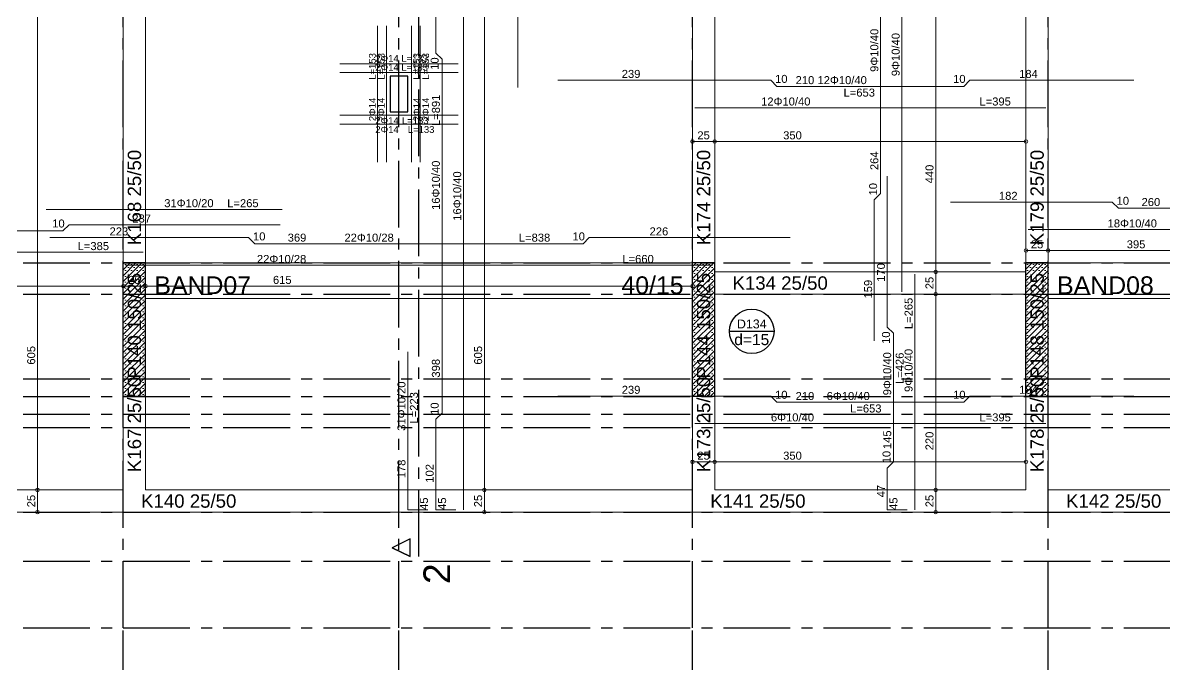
# Model space of a CAD drawing. Header units: millimetres. Extents: x 2232 to 85269, y -3593 to 5869.
# Drawn here: x 52092 to 53376, y 2892 to 3613 of the extents above; entities that cross this region are included whole.
import ezdxf

# ---------------------------------------------------------------- set-up
doc = ezdxf.new("R2010")
doc.units = ezdxf.units.MM
doc.linetypes.add('CENTER2', pattern=[112.5, 75, -12.5, 12.5, -12.5])
doc.linetypes.add('DASHDOT2', pattern=[12.7, 6.35, -3.175, 0, -3.175])
doc.layers.add('aks', color=251, linetype='DASHDOT2', lineweight=35)
for name, color, linetype in [('Donatı Topl. Uzun. Yazısı', 7, 'Continuous'), ('Donatı Uz. Yazısı', 7, 'Continuous'), ('Donatı Yazısı', 7, 'Continuous'), ('Donatı Çizgisi', 7, 'Continuous'), ('Döşeme', 7, 'Continuous'), ('Döşeme Boşluğu', 7, 'Continuous'), ('Kiriş', 7, 'Continuous'), ('Panel', 7, 'Continuous'), ('Standart', 7, 'Continuous'), ('Ölçülendirme', 7, 'Continuous')]:
    doc.layers.add(name, color=color, linetype=linetype)
doc.styles.add('arial_1_18', font='arial.ttf', dxfattribs={"height": 0.2})
pattern_1 = [(45, (0, 0), (-3.314563, 3.314563), []), (45, (3.3146, 0), (-3.314563, 3.314563), [0, -4.6875])]

# ---------------------------------------------------------------- blocks, each defined once
blk = doc.blocks.new('IDE382Entity2566')
at = {"layer": 'Standart', "color": 159, "linetype": 'CENTER2', "lineweight": -3}
blk.add_lwpolyline([(2132.5, 80), (2132.5, 2250)], dxfattribs=at)
at = {"layer": 'Standart', "color": 159, "linetype": 'Continuous', "lineweight": -3}
for points in [[(2122.5, 100), (2102.5, 90)], [(2122.5, 100), (2102.5, 90)], [(2102.5, 90), (2122.5, 80)], [(2122.5, 80), (2102.5, 90)], [(2122.5, 80), (2122.5, 100)], [(2122.5, 80), (2122.5, 100)]]:
    blk.add_lwpolyline(points, dxfattribs=at)
at = {"layer": 'Standart', "color": 250, "linetype": 'Continuous', "lineweight": -3, "style": 'arial_1_18'}
blk.add_text('2', height=30, rotation=90, dxfattribs=at).set_placement((2167.5, 49.2))
blk = doc.blocks.new('IDE382Entity2727')
at = {"layer": 'Kiriş', "color": 4, "linetype": 'Continuous', "lineweight": 5}
blk.add_lwpolyline([(2840, 410), (2840, 840)], dxfattribs=at)
blk = doc.blocks.new('IDE382Entity2728')
at = {"layer": 'Kiriş', "color": 4, "linetype": 'Continuous', "lineweight": 5}
blk.add_lwpolyline([(2815, 410), (2815, 840)], dxfattribs=at)
blk = doc.blocks.new('IDE382Entity2729')
at = {"layer": 'Kiriş', "color": 159, "linetype": 'Continuous', "lineweight": 5, "style": 'arial_1_18'}
blk.add_text('K179 25/50', height=15, rotation=90, dxfattribs=at).set_placement((2835, 430))
blk = doc.blocks.new('IDE382Entity2775')
at = {"layer": 'Kiriş', "color": 4, "linetype": 'Continuous', "lineweight": 5}
blk.add_lwpolyline([(1825, 410), (1825, 760)], dxfattribs=at)
blk = doc.blocks.new('IDE382Entity2776')
at = {"layer": 'Kiriş', "color": 4, "linetype": 'Continuous', "lineweight": 5}
blk.add_lwpolyline([(1800, 410), (1800, 760)], dxfattribs=at)
blk = doc.blocks.new('IDE382Entity2777')
at = {"layer": 'Kiriş', "color": 159, "linetype": 'Continuous', "lineweight": 5, "style": 'arial_1_18'}
blk.add_text('K168 25/50', height=15, rotation=90, dxfattribs=at).set_placement((1820, 430))
blk = doc.blocks.new('IDE382Entity2807')
at = {"layer": 'Kiriş', "color": 4, "linetype": 'Continuous', "lineweight": 5}
blk.add_lwpolyline([(2465, 410), (2465, 715)], dxfattribs=at)
blk = doc.blocks.new('IDE382Entity2808')
at = {"layer": 'Kiriş', "color": 4, "linetype": 'Continuous', "lineweight": 5}
blk.add_lwpolyline([(2440, 410), (2440, 715)], dxfattribs=at)
blk = doc.blocks.new('IDE382Entity2809')
at = {"layer": 'Kiriş', "color": 159, "linetype": 'Continuous', "lineweight": 5, "style": 'arial_1_18'}
blk.add_text('K174 25/50', height=15, rotation=90, dxfattribs=at).set_placement((2460, 430))
blk = doc.blocks.new('IDE382Entity2889')
at = {"layer": 'Kiriş', "color": 4, "linetype": 'Continuous', "lineweight": 5}
blk.add_lwpolyline([(2840, 130), (3260, 130)], dxfattribs=at)
blk = doc.blocks.new('IDE382Entity2890')
at = {"layer": 'Kiriş', "color": 4, "linetype": 'Continuous', "lineweight": 5}
blk.add_lwpolyline([(2840, 155), (3235, 155)], dxfattribs=at)
blk = doc.blocks.new('IDE382Entity2891')
at = {"layer": 'Kiriş', "color": 159, "linetype": 'Continuous', "lineweight": 5, "style": 'arial_1_18'}
blk.add_text('K142 25/50', height=15, dxfattribs=at).set_placement((2860, 135))
blk = doc.blocks.new('IDE382Entity2892')
at = {"layer": 'Kiriş', "color": 4, "linetype": 'Continuous', "lineweight": 5}
blk.add_lwpolyline([(2440, 130), (2840, 130)], dxfattribs=at)
blk = doc.blocks.new('IDE382Entity2893')
at = {"layer": 'Kiriş', "color": 4, "linetype": 'Continuous', "lineweight": 5}
blk.add_lwpolyline([(2465, 155), (2815, 155)], dxfattribs=at)
blk = doc.blocks.new('IDE382Entity2894')
at = {"layer": 'Kiriş', "color": 159, "linetype": 'Continuous', "lineweight": 5, "style": 'arial_1_18'}
blk.add_text('K141 25/50', height=15, dxfattribs=at).set_placement((2460, 135))
blk = doc.blocks.new('IDE382Entity2895')
at = {"layer": 'Kiriş', "color": 4, "linetype": 'Continuous', "lineweight": 5}
blk.add_lwpolyline([(1800, 130), (2440, 130)], dxfattribs=at)
blk = doc.blocks.new('IDE382Entity2896')
at = {"layer": 'Kiriş', "color": 4, "linetype": 'Continuous', "lineweight": 5}
blk.add_lwpolyline([(1825, 155), (2440, 155)], dxfattribs=at)
blk = doc.blocks.new('IDE382Entity2897')
at = {"layer": 'Kiriş', "color": 159, "linetype": 'Continuous', "lineweight": 5, "style": 'arial_1_18'}
blk.add_text('K140 25/50', height=15, dxfattribs=at).set_placement((1820, 135))
blk = doc.blocks.new('IDE382Entity2898')
at = {"layer": 'Kiriş', "color": 4, "linetype": 'Continuous', "lineweight": 5}
blk.add_lwpolyline([(1460, 130), (1800, 130)], dxfattribs=at)
blk = doc.blocks.new('IDE382Entity2899')
at = {"layer": 'Kiriş', "color": 4, "linetype": 'Continuous', "lineweight": 5}
blk.add_lwpolyline([(1460, 155), (1800, 155)], dxfattribs=at)
blk = doc.blocks.new('IDE382Entity2926')
at = {"layer": 'Kiriş', "color": 4, "linetype": 'Continuous', "lineweight": 5}
blk.add_lwpolyline([(2840, 155), (2840, 260)], dxfattribs=at)
blk = doc.blocks.new('IDE382Entity2927')
at = {"layer": 'Kiriş', "color": 4, "linetype": 'Continuous', "lineweight": 5}
blk.add_lwpolyline([(2815, 155), (2815, 260)], dxfattribs=at)
blk = doc.blocks.new('IDE382Entity2928')
at = {"layer": 'Kiriş', "color": 159, "linetype": 'Continuous', "lineweight": 5, "style": 'arial_1_18'}
blk.add_text('K178 25/50', height=15, rotation=90, dxfattribs=at).set_placement((2835, 175))
blk = doc.blocks.new('IDE382Entity2929')
at = {"layer": 'Kiriş', "color": 4, "linetype": 'Continuous', "lineweight": 5}
blk.add_lwpolyline([(2465, 155), (2465, 260)], dxfattribs=at)
blk = doc.blocks.new('IDE382Entity2930')
at = {"layer": 'Kiriş', "color": 4, "linetype": 'Continuous', "lineweight": 5}
blk.add_lwpolyline([(2440, 155), (2440, 260)], dxfattribs=at)
blk = doc.blocks.new('IDE382Entity2931')
at = {"layer": 'Kiriş', "color": 159, "linetype": 'Continuous', "lineweight": 5, "style": 'arial_1_18'}
blk.add_text('K173 25/50', height=15, rotation=90, dxfattribs=at).set_placement((2460, 175))
blk = doc.blocks.new('IDE382Entity2932')
at = {"layer": 'Kiriş', "color": 4, "linetype": 'Continuous', "lineweight": 5}
blk.add_lwpolyline([(1825, 155), (1825, 260)], dxfattribs=at)
blk = doc.blocks.new('IDE382Entity2933')
at = {"layer": 'Kiriş', "color": 4, "linetype": 'Continuous', "lineweight": 5}
blk.add_lwpolyline([(1800, 155), (1800, 260)], dxfattribs=at)
blk = doc.blocks.new('IDE382Entity2934')
at = {"layer": 'Kiriş', "color": 159, "linetype": 'Continuous', "lineweight": 5, "style": 'arial_1_18'}
blk.add_text('K167 25/50', height=15, rotation=90, dxfattribs=at).set_placement((1820, 175))
blk = doc.blocks.new('IDE382Entity2963')
at = {"layer": 'Panel', "linetype": 'Continuous', "lineweight": 5}
h = blk.add_hatch(dxfattribs=at)
h.set_pattern_fill('SACNCR', color=163, scale=50, style=0)
h.set_pattern_definition(pattern_1)
h.paths.add_polyline_path([(2815, 260), (2815, 410), (2840, 410), (2840, 260)])
blk = doc.blocks.new('IDE382Entity2964')
at = {"layer": 'Panel', "color": 164, "linetype": 'Continuous', "lineweight": -3}
blk.add_lwpolyline([(2840, 260), (2815, 260)], dxfattribs=at)
blk = doc.blocks.new('IDE382Entity2965')
at = {"layer": 'Panel', "color": 164, "linetype": 'Continuous', "lineweight": -3}
blk.add_lwpolyline([(2840, 260), (2840, 410)], dxfattribs=at)
blk = doc.blocks.new('IDE382Entity2966')
at = {"layer": 'Panel', "color": 164, "linetype": 'Continuous', "lineweight": -3}
blk.add_lwpolyline([(2840, 410), (2815, 410)], dxfattribs=at)
blk = doc.blocks.new('IDE382Entity2967')
at = {"layer": 'Panel', "color": 164, "linetype": 'Continuous', "lineweight": -3}
blk.add_lwpolyline([(2815, 260), (2815, 410)], dxfattribs=at)
blk = doc.blocks.new('IDE382Entity2968')
at = {"layer": 'Panel', "color": 159, "linetype": 'Continuous', "lineweight": -3, "style": 'arial_1_18'}
blk.add_text('P148 150/25', height=15, rotation=90, dxfattribs=at).set_placement((2835, 280))
blk = doc.blocks.new('IDE382Entity3116')
at = {"layer": 'Panel', "linetype": 'Continuous', "lineweight": 5}
h = blk.add_hatch(dxfattribs=at)
h.set_pattern_fill('SACNCR', color=163, scale=50, style=0)
h.set_pattern_definition(pattern_1)
h.paths.add_polyline_path([(2440, 260), (2440, 410), (2465, 410), (2465, 260)])
blk = doc.blocks.new('IDE382Entity3117')
at = {"layer": 'Panel', "color": 164, "linetype": 'Continuous', "lineweight": -3}
blk.add_lwpolyline([(2465, 260), (2440, 260)], dxfattribs=at)
blk = doc.blocks.new('IDE382Entity3118')
at = {"layer": 'Panel', "color": 164, "linetype": 'Continuous', "lineweight": -3}
blk.add_lwpolyline([(2465, 260), (2465, 410)], dxfattribs=at)
blk = doc.blocks.new('IDE382Entity3119')
at = {"layer": 'Panel', "color": 164, "linetype": 'Continuous', "lineweight": -3}
blk.add_lwpolyline([(2465, 410), (2440, 410)], dxfattribs=at)
blk = doc.blocks.new('IDE382Entity3120')
at = {"layer": 'Panel', "color": 164, "linetype": 'Continuous', "lineweight": -3}
blk.add_lwpolyline([(2440, 260), (2440, 410)], dxfattribs=at)
blk = doc.blocks.new('IDE382Entity3121')
at = {"layer": 'Panel', "color": 159, "linetype": 'Continuous', "lineweight": -3, "style": 'arial_1_18'}
blk.add_text('P144 150/25', height=15, rotation=90, dxfattribs=at).set_placement((2460, 280))
blk = doc.blocks.new('IDE382Entity3122')
at = {"layer": 'Panel', "linetype": 'Continuous', "lineweight": 5}
h = blk.add_hatch(dxfattribs=at)
h.set_pattern_fill('SACNCR', color=163, scale=50, style=0)
h.set_pattern_definition(pattern_1)
h.paths.add_polyline_path([(1800, 260), (1800, 410), (1825, 410), (1825, 260)])
blk = doc.blocks.new('IDE382Entity3123')
at = {"layer": 'Panel', "color": 164, "linetype": 'Continuous', "lineweight": -3}
blk.add_lwpolyline([(1825, 260), (1800, 260)], dxfattribs=at)
blk = doc.blocks.new('IDE382Entity3124')
at = {"layer": 'Panel', "color": 164, "linetype": 'Continuous', "lineweight": -3}
blk.add_lwpolyline([(1825, 260), (1825, 410)], dxfattribs=at)
blk = doc.blocks.new('IDE382Entity3125')
at = {"layer": 'Panel', "color": 164, "linetype": 'Continuous', "lineweight": -3}
blk.add_lwpolyline([(1825, 410), (1800, 410)], dxfattribs=at)
blk = doc.blocks.new('IDE382Entity3126')
at = {"layer": 'Panel', "color": 164, "linetype": 'Continuous', "lineweight": -3}
blk.add_lwpolyline([(1800, 260), (1800, 410)], dxfattribs=at)
blk = doc.blocks.new('IDE382Entity3127')
at = {"layer": 'Panel', "color": 159, "linetype": 'Continuous', "lineweight": -3, "style": 'arial_1_18'}
blk.add_text('P140 150/25', height=15, rotation=90, dxfattribs=at).set_placement((1820, 280))
blk = doc.blocks.new('IDE382Entity3259')
at = {"layer": 'aks', "color": 251, "linetype": 'CENTER2', "lineweight": -3}
blk.add_lwpolyline([(0, 0), (3260, 0)], dxfattribs=at)
blk = doc.blocks.new('IDE382Entity3266')
at = {"layer": 'aks', "color": 251, "linetype": 'CENTER2', "lineweight": -3}
blk.add_lwpolyline([(0, 75), (3260, 75)], dxfattribs=at)
blk = doc.blocks.new('IDE382Entity3273')
at = {"layer": 'aks', "color": 251, "linetype": 'CENTER2', "lineweight": -3}
blk.add_lwpolyline([(0, 130), (3260, 130)], dxfattribs=at)
blk = doc.blocks.new('IDE382Entity3280')
at = {"layer": 'aks', "color": 251, "linetype": 'CENTER2', "lineweight": -3}
blk.add_lwpolyline([(0, 225), (3260, 225)], dxfattribs=at)
blk = doc.blocks.new('IDE382Entity3287')
at = {"layer": 'aks', "color": 251, "linetype": 'CENTER2', "lineweight": -3}
blk.add_lwpolyline([(0, 375), (3260, 375)], dxfattribs=at)
blk = doc.blocks.new('IDE382Entity3294')
at = {"layer": 'aks', "color": 251, "linetype": 'CENTER2', "lineweight": -3}
blk.add_lwpolyline([(0, 240), (3260, 240)], dxfattribs=at)
blk = doc.blocks.new('IDE382Entity3301')
at = {"layer": 'aks', "color": 251, "linetype": 'CENTER2', "lineweight": -3}
blk.add_lwpolyline([(0, 280), (3260, 280)], dxfattribs=at)
blk = doc.blocks.new('IDE382Entity3308')
at = {"layer": 'aks', "color": 251, "linetype": 'CENTER2', "lineweight": -3}
blk.add_lwpolyline([(0, 260), (3260, 260)], dxfattribs=at)
blk = doc.blocks.new('IDE382Entity3315')
at = {"layer": 'aks', "color": 251, "linetype": 'CENTER2', "lineweight": -3}
blk.add_lwpolyline([(0, 410), (3260, 410)], dxfattribs=at)
blk = doc.blocks.new('IDE382Entity3432')
at = {"layer": 'aks', "color": 251, "linetype": 'CENTER2', "lineweight": -3}
blk.add_lwpolyline([(1800, -528), (1800, 0)], dxfattribs=at)
blk = doc.blocks.new('IDE382Entity3434')
at = {"layer": 'aks', "color": 251, "linetype": 'CENTER2', "lineweight": -3}
blk.add_lwpolyline([(1800, 0), (1800, 2330)], dxfattribs=at)
blk = doc.blocks.new('IDE382Entity3439')
at = {"layer": 'aks', "color": 251, "linetype": 'CENTER2', "lineweight": -3}
blk.add_lwpolyline([(2440, -528), (2440, 0)], dxfattribs=at)
blk = doc.blocks.new('IDE382Entity3441')
at = {"layer": 'aks', "color": 251, "linetype": 'CENTER2', "lineweight": -3}
blk.add_lwpolyline([(2440, 0), (2440, 2330)], dxfattribs=at)
blk = doc.blocks.new('IDE382Entity3446')
at = {"layer": 'aks', "color": 251, "linetype": 'CENTER2', "lineweight": -3}
blk.add_lwpolyline([(2110, -528), (2110, 0)], dxfattribs=at)
blk = doc.blocks.new('IDE382Entity3448')
at = {"layer": 'aks', "color": 251, "linetype": 'CENTER2', "lineweight": -3}
blk.add_lwpolyline([(2110, 0), (2110, 2330)], dxfattribs=at)
blk = doc.blocks.new('IDE382Entity3453')
at = {"layer": 'aks', "color": 251, "linetype": 'CENTER2', "lineweight": -3}
blk.add_lwpolyline([(2840, -528), (2840, 0)], dxfattribs=at)
blk = doc.blocks.new('IDE382Entity3455')
at = {"layer": 'aks', "color": 251, "linetype": 'CENTER2', "lineweight": -3}
blk.add_lwpolyline([(2840, 0), (2840, 2330)], dxfattribs=at)
blk = doc.blocks.new('IDE382Entity3506')
at = {"layer": 'Kiriş', "color": 4, "linetype": 'Continuous', "lineweight": 5}
blk.add_lwpolyline([(2465, 375), (2815, 375)], dxfattribs=at)
blk = doc.blocks.new('IDE382Entity3507')
at = {"layer": 'Kiriş', "color": 4, "linetype": 'Continuous', "lineweight": 5}
blk.add_lwpolyline([(2465, 400), (2815, 400)], dxfattribs=at)
blk = doc.blocks.new('IDE382Entity3508')
at = {"layer": 'Kiriş', "color": 159, "linetype": 'Continuous', "lineweight": 5, "style": 'arial_1_18'}
blk.add_text('K134 25/50', height=15, dxfattribs=at).set_placement((2485, 380))
blk = doc.blocks.new('IDE382Entity3509')
at = {"layer": 'Döşeme', "color": 117, "linetype": 'Continuous', "lineweight": -3}
blk.add_lwpolyline([(2481.7, 333.3), (2531.7, 333.3)], dxfattribs=at)
blk.add_circle((2506.7, 333.3), 25, dxfattribs=at)
at = {"layer": 'Döşeme', "color": 178, "linetype": 'Continuous', "lineweight": -3, "style": 'arial_1_18'}
blk.add_text('D134', height=10, dxfattribs=at).set_placement((2490, 336.5))
at = {"layer": 'Döşeme', "color": 164, "linetype": 'Continuous', "lineweight": -3, "style": 'arial_1_18'}
blk.add_text('d=15', height=12.5, dxfattribs=at).set_placement((2487, 317.7))
blk = doc.blocks.new('IDE382Entity3511')
at = {"layer": 'Kiriş', "color": 231, "linetype": 'Continuous', "lineweight": 5}
blk.add_lwpolyline([(2815, 410), (2840, 410)], dxfattribs=at)
blk = doc.blocks.new('IDE382Entity3512')
at = {"layer": 'Kiriş', "color": 231, "linetype": 'Continuous', "lineweight": 5}
blk.add_lwpolyline([(2840, 410), (3235, 410)], dxfattribs=at)
blk = doc.blocks.new('IDE382Entity3514')
at = {"layer": 'Kiriş', "color": 231, "linetype": 'Continuous', "lineweight": 5}
blk.add_lwpolyline([(2840, 370), (3235, 370)], dxfattribs=at)
blk = doc.blocks.new('IDE382Entity3515')
at = {"layer": 'Kiriş', "color": 231, "linetype": 'Continuous', "lineweight": 5}
blk.add_lwpolyline([(2815, 370), (2815, 375)], dxfattribs=at)
blk = doc.blocks.new('IDE382Entity3516')
at = {"layer": 'Kiriş', "color": 231, "linetype": 'Continuous', "lineweight": 5}
blk.add_lwpolyline([(2815, 400), (2815, 410)], dxfattribs=at)
blk = doc.blocks.new('IDE382Entity3518')
at = {"layer": 'Kiriş', "color": 166, "linetype": 'Continuous', "lineweight": 5, "style": 'arial_1_18'}
blk.add_text('BAND08', height=20, dxfattribs=at).set_placement((2850, 375))
blk = doc.blocks.new('IDE382Entity3555')
at = {"layer": 'Kiriş', "color": 231, "linetype": 'Continuous', "lineweight": 5}
blk.add_lwpolyline([(1800, 410), (1825, 410)], dxfattribs=at)
blk = doc.blocks.new('IDE382Entity3556')
at = {"layer": 'Kiriş', "color": 231, "linetype": 'Continuous', "lineweight": 5}
blk.add_lwpolyline([(1825, 410), (2440, 410)], dxfattribs=at)
blk = doc.blocks.new('IDE382Entity3557')
at = {"layer": 'Kiriş', "color": 231, "linetype": 'Continuous', "lineweight": 5}
blk.add_lwpolyline([(2440, 410), (2465, 410)], dxfattribs=at)
blk = doc.blocks.new('IDE382Entity3558')
at = {"layer": 'Kiriş', "color": 231, "linetype": 'Continuous', "lineweight": 5}
blk.add_lwpolyline([(1825, 370), (2440, 370)], dxfattribs=at)
blk = doc.blocks.new('IDE382Entity3559')
at = {"layer": 'Kiriş', "color": 231, "linetype": 'Continuous', "lineweight": 5}
blk.add_lwpolyline([(1800, 370), (1800, 410)], dxfattribs=at)
blk = doc.blocks.new('IDE382Entity3560')
at = {"layer": 'Kiriş', "color": 231, "linetype": 'Continuous', "lineweight": 5}
blk.add_lwpolyline([(2465, 370), (2465, 375)], dxfattribs=at)
blk = doc.blocks.new('IDE382Entity3561')
at = {"layer": 'Kiriş', "color": 231, "linetype": 'Continuous', "lineweight": 5}
blk.add_lwpolyline([(2465, 375), (2465, 400)], dxfattribs=at)
blk = doc.blocks.new('IDE382Entity3562')
at = {"layer": 'Kiriş', "color": 231, "linetype": 'Continuous', "lineweight": 5}
blk.add_lwpolyline([(2465, 400), (2465, 410)], dxfattribs=at)
blk = doc.blocks.new('IDE382Entity3563')
at = {"layer": 'Kiriş', "color": 166, "linetype": 'Continuous', "lineweight": 5, "style": 'arial_1_18'}
blk.add_text('BAND07', height=20, dxfattribs=at).set_placement((1835, 375))
blk = doc.blocks.new('IDE382Entity3564')
at = {"layer": 'Kiriş', "color": 166, "linetype": 'Continuous', "lineweight": 5, "style": 'arial_1_18'}
blk.add_text('40/15', height=20, dxfattribs=at).set_placement((2360.1, 375))
blk = doc.blocks.new('IDE382Entity3629')
at = {"layer": 'Döşeme Boşluğu', "color": 8, "linetype": 'Continuous', "lineweight": -3}
blk.add_lwpolyline([(2120, 580), (2120, 620)], dxfattribs=at)
blk = doc.blocks.new('IDE382Entity3630')
at = {"layer": 'Döşeme Boşluğu', "color": 8, "linetype": 'Continuous', "lineweight": -3}
blk.add_lwpolyline([(2120, 620), (2100, 620)], dxfattribs=at)
blk = doc.blocks.new('IDE382Entity3631')
at = {"layer": 'Döşeme Boşluğu', "color": 8, "linetype": 'Continuous', "lineweight": -3}
blk.add_lwpolyline([(2100, 620), (2100, 580)], dxfattribs=at)
blk = doc.blocks.new('IDE382Entity3632')
at = {"layer": 'Döşeme Boşluğu', "color": 8, "linetype": 'Continuous', "lineweight": -3}
blk.add_lwpolyline([(2100, 580), (2120, 580)], dxfattribs=at)
blk = doc.blocks.new('IDE382Entity3633')
at = {"layer": 'Donatı Çizgisi', "color": 5, "linetype": 'Continuous', "lineweight": 5}
blk.add_lwpolyline([(2096, 523.4), (2096, 676.6)], dxfattribs=at)
at = {"layer": 'Donatı Topl. Uzun. Yazısı', "color": 1, "linetype": 'Continuous', "lineweight": 5, "style": 'arial_1_18'}
blk.add_text('L=153', height=7.65, rotation=90, dxfattribs=at).set_placement((2093.9, 615.9))
at = {"layer": 'Donatı Yazısı', "color": 5, "linetype": 'Continuous', "lineweight": 5, "style": 'arial_1_18'}
blk.add_text('2Φ14', height=7.65, rotation=90, dxfattribs=at).set_placement((2093.9, 569.4))
blk = doc.blocks.new('IDE382Entity3634')
at = {"layer": 'Donatı Çizgisi', "color": 5, "linetype": 'Continuous', "lineweight": 5}
blk.add_lwpolyline([(2086, 523.4), (2086, 676.6)], dxfattribs=at)
at = {"layer": 'Donatı Topl. Uzun. Yazısı', "color": 1, "linetype": 'Continuous', "lineweight": 5, "style": 'arial_1_18'}
blk.add_text('L=153', height=7.65, rotation=90, dxfattribs=at).set_placement((2083.9, 615.9))
at = {"layer": 'Donatı Yazısı', "color": 5, "linetype": 'Continuous', "lineweight": 5, "style": 'arial_1_18'}
blk.add_text('2Φ14', height=7.65, rotation=90, dxfattribs=at).set_placement((2083.9, 569.4))
blk = doc.blocks.new('IDE382Entity3635')
at = {"layer": 'Donatı Çizgisi', "color": 5, "linetype": 'Continuous', "lineweight": 5}
blk.add_lwpolyline([(2043.4, 624), (2176.6, 624)], dxfattribs=at)
at = {"layer": 'Donatı Topl. Uzun. Yazısı', "color": 1, "linetype": 'Continuous', "lineweight": 5, "style": 'arial_1_18'}
blk.add_text('L=133', height=7.65, dxfattribs=at).set_placement((2112.6, 626.1))
at = {"layer": 'Donatı Yazısı', "color": 5, "linetype": 'Continuous', "lineweight": 5, "style": 'arial_1_18'}
blk.add_text('2Φ14', height=7.65, dxfattribs=at).set_placement((2083.4, 626.1))
blk = doc.blocks.new('IDE382Entity3636')
at = {"layer": 'Donatı Çizgisi', "color": 5, "linetype": 'Continuous', "lineweight": 5}
blk.add_lwpolyline([(2043.4, 634), (2176.6, 634)], dxfattribs=at)
at = {"layer": 'Donatı Topl. Uzun. Yazısı', "color": 1, "linetype": 'Continuous', "lineweight": 5, "style": 'arial_1_18'}
blk.add_text('L=133', height=7.65, dxfattribs=at).set_placement((2112.6, 636.1))
at = {"layer": 'Donatı Yazısı', "color": 5, "linetype": 'Continuous', "lineweight": 5, "style": 'arial_1_18'}
blk.add_text('2Φ14', height=7.65, dxfattribs=at).set_placement((2083.4, 636.1))
blk = doc.blocks.new('IDE382Entity3637')
at = {"layer": 'Donatı Çizgisi', "color": 5, "linetype": 'Continuous', "lineweight": 5}
blk.add_lwpolyline([(2124, 523.4), (2124, 676.6)], dxfattribs=at)
at = {"layer": 'Donatı Topl. Uzun. Yazısı', "color": 1, "linetype": 'Continuous', "lineweight": 5, "style": 'arial_1_18'}
blk.add_text('L=153', height=7.65, rotation=90, dxfattribs=at).set_placement((2133.8, 615.9))
at = {"layer": 'Donatı Yazısı', "color": 5, "linetype": 'Continuous', "lineweight": 5, "style": 'arial_1_18'}
blk.add_text('2Φ14', height=7.65, rotation=90, dxfattribs=at).set_placement((2133.8, 569.4))
blk = doc.blocks.new('IDE382Entity3638')
at = {"layer": 'Donatı Çizgisi', "color": 5, "linetype": 'Continuous', "lineweight": 5}
blk.add_lwpolyline([(2134, 523.4), (2134, 676.6)], dxfattribs=at)
at = {"layer": 'Donatı Topl. Uzun. Yazısı', "color": 1, "linetype": 'Continuous', "lineweight": 5, "style": 'arial_1_18'}
blk.add_text('L=153', height=7.65, rotation=90, dxfattribs=at).set_placement((2143.8, 615.9))
at = {"layer": 'Donatı Yazısı', "color": 5, "linetype": 'Continuous', "lineweight": 5, "style": 'arial_1_18'}
blk.add_text('2Φ14', height=7.65, rotation=90, dxfattribs=at).set_placement((2143.8, 569.4))
blk = doc.blocks.new('IDE382Entity3639')
at = {"layer": 'Donatı Çizgisi', "color": 5, "linetype": 'Continuous', "lineweight": 5}
blk.add_lwpolyline([(2043.4, 576), (2176.6, 576)], dxfattribs=at)
at = {"layer": 'Donatı Topl. Uzun. Yazısı', "color": 1, "linetype": 'Continuous', "lineweight": 5, "style": 'arial_1_18'}
blk.add_text('L=133', height=7.65, dxfattribs=at).set_placement((2113.3, 566.2))
at = {"layer": 'Donatı Yazısı', "color": 5, "linetype": 'Continuous', "lineweight": 5, "style": 'arial_1_18'}
blk.add_text('2Φ14', height=7.65, dxfattribs=at).set_placement((2083.4, 566.2))
blk = doc.blocks.new('IDE382Entity3640')
at = {"layer": 'Donatı Çizgisi', "color": 5, "linetype": 'Continuous', "lineweight": 5}
blk.add_lwpolyline([(2043.4, 566), (2176.6, 566)], dxfattribs=at)
at = {"layer": 'Donatı Topl. Uzun. Yazısı', "color": 1, "linetype": 'Continuous', "lineweight": 5, "style": 'arial_1_18'}
blk.add_text('L=133', height=7.65, dxfattribs=at).set_placement((2119.9, 556.2))
at = {"layer": 'Donatı Yazısı', "color": 5, "linetype": 'Continuous', "lineweight": 5, "style": 'arial_1_18'}
blk.add_text('2Φ14', height=7.65, dxfattribs=at).set_placement((2083.4, 556.2))
blk = doc.blocks.new('IDE382Entity3859')
at = {"layer": 'Donatı Çizgisi', "color": 5, "linetype": 'Continuous', "lineweight": 5}
for points in [[(2151.5, 646), (2151.5, 972.5)], [(2243.7, 607.3), (2243.7, 975)], [(2675.5, 377.5), (2675.5, 862.5)], [(2182.5, 132.5), (2182.5, 782.5)], [(2651.5, 488), (2651.5, 752)], [(2158.5, 639), (2151.5, 646)], [(2158.5, 241.4), (2158.5, 639)], [(2288.8, 615.5), (2528, 615.5)], [(2528, 615.5), (2535, 608.5)], [(2535, 608.5), (2745, 608.5)], [(2745, 608.5), (2752, 615.5)], [(2752, 615.5), (2936.3, 615.5)], [(2442.5, 584.5), (2837.5, 584.5)], [(2659, 338), (2659, 507.5)], [(2644.5, 481), (2651.5, 488)], [(2644.5, 322.5), (2644.5, 481)], [(2730, 478.5), (2912, 478.5)], [(2912, 478.5), (2919, 471.5)], [(1713.5, 470.2), (1978.8, 470.2)], [(2919, 471.5), (3178.6, 471.5)], [(1732, 446), (1739, 453)], [(1739, 453), (1976.3, 453)], [(1528, 446), (1732, 446)], [(1717.5, 438.5), (1941, 438.5)], [(1941, 438.5), (1948, 431.5)], [(2317, 431.5), (2324, 438.5)], [(2324, 438.5), (2550, 438.5)], [(2817.5, 447.5), (3257.5, 447.5)], [(1948, 431.5), (2317, 431.5)], [(1437.5, 422), (1822.5, 422)], [(1802.5, 407.5), (2462.5, 407.5)], [(2690, 132.5), (2690, 397.5)], [(2666, 331), (2659, 338)], [(2666, 186.4), (2666, 331)], [(2119.8, 132.5), (2119.8, 310.3)], [(2288.8, 260.5), (2528, 260.5)], [(2528, 260.5), (2535, 253.5)], [(2745, 253.5), (2752, 260.5)], [(2752, 260.5), (2936.3, 260.5)], [(2535, 253.5), (2745, 253.5)], [(2151.5, 234.4), (2158.5, 241.4)], [(2151.5, 132.5), (2151.5, 234.4)], [(2442.5, 229.5), (2837.5, 229.5)], [(2659, 179.4), (2666, 186.4)], [(2659, 132.5), (2659, 179.4)], [(2142.3, 132.5), (2119.8, 132.5)], [(2174, 132.5), (2151.5, 132.5)], [(2681.5, 132.5), (2659, 132.5)]]:
    blk.add_lwpolyline(points, dxfattribs=at)
at = {"layer": 'Donatı Topl. Uzun. Yazısı', "color": 1, "linetype": 'Continuous', "lineweight": 5, "style": 'arial_1_18'}
for s, p in [('L=653', (2609.9, 597)), ('L=395', (2762.7, 587)), ('L=265', (1916.9, 472.7)), ('L=838', (2244.8, 434)), ('L=385', (1748.7, 424.5)), ('L=660', (2361.2, 410)), ('L=653', (2617.3, 242)), ('L=395', (2762.7, 232))]:
    blk.add_text(s, height=9, dxfattribs=at).set_placement(p)
for s, p in [('L=891', (2156, 563.9)), ('L=265', (2687.5, 335.7)), ('L=426', (2677.5, 274)), ('L=223', (2131.3, 229.6))]:
    blk.add_text(s, height=9, rotation=90, dxfattribs=at).set_placement(p)
at = {"layer": 'Donatı Uz. Yazısı', "color": 5, "linetype": 'Continuous', "lineweight": 5, "style": 'arial_1_18'}
for s, p in [('10', (2154.6, 627.1)), ('264', (2649, 514.4)), ('10', (2647.6, 485.9)), ('170', (2656.5, 388.9)), ('159', (2642, 370.1)), ('10', (2662.1, 319.1)), ('398', (2156, 281.2)), ('10', (2154.6, 239.3)), ('145', (2663.5, 200.9)), ('10', (2662.7, 184.9)), ('178', (2117.3, 168.1)), ('102', (2149, 163.1)), ('47', (2656.5, 146.6)), ('45', (2142.6, 132.5)), ('45', (2163, 132.5)), ('45', (2670.5, 132.5))]:
    blk.add_text(s, height=9, rotation=90, dxfattribs=at).set_placement(p)
for s, p in [('239', (2360.5, 618)), ('10', (2532.9, 612.4)), ('210', (2556, 611)), ('10', (2733.1, 612.4)), ('184', (2807.3, 618)), ('182', (2784.6, 481)), ('10', (2916.9, 475.4)), ('260', (2945, 474)), ('237', (1810.2, 455.5)), ('10', (1720.1, 449.9)), ('223', (1784.6, 441)), ('226', (2391.8, 441)), ('10', (1945.9, 435.4)), ('369', (1984.9, 434)), ('10', (2305.1, 435.4)), ('239', (2360.5, 263)), ('184', (2807.3, 263)), ('10', (2532.9, 257.4)), ('210', (2556, 256)), ('10', (2733.1, 257.4))]:
    blk.add_text(s, height=9, dxfattribs=at).set_placement(p)
at = {"layer": 'Donatı Yazısı', "color": 5, "linetype": 'Continuous', "lineweight": 5, "style": 'arial_1_18'}
for s, p in [('9Φ10/40', (2649, 624.8)), ('9Φ10/40', (2673, 620)), ('16Φ10/40', (2156, 469.6)), ('16Φ10/40', (2180, 457.5)), ('9Φ10/40', (2663.5, 261.3)), ('9Φ10/40', (2687.5, 265)), ('31Φ10/20', (2117.3, 221.4))]:
    blk.add_text(s, height=9, rotation=90, dxfattribs=at).set_placement(p)
for s, p in [('12Φ10/40', (2580.6, 611)), ('12Φ10/40', (2517.2, 587)), ('31Φ10/20', (1846.1, 472.7)), ('18Φ10/40', (2906.8, 450)), ('22Φ10/28', (2048.7, 434)), ('22Φ10/28', (1950.3, 410)), ('6Φ10/40', (2590.9, 256)), ('6Φ10/40', (2528.2, 232))]:
    blk.add_text(s, height=9, dxfattribs=at).set_placement(p)
blk = doc.blocks.new('IDE382Entity3860')
at = {"layer": 'Ölçülendirme', "color": 1, "linetype": 'Continuous', "lineweight": 5}
for points in [[(2713.5, 375), (2713.5, 840)], [(1703.5, 130), (1703.5, 760)], [(2206, 130), (2206, 760)], [(2440, 546.5), (2815, 546.5)], [(2815, 424), (3260, 424)], [(1435, 384), (1800, 384)], [(1800, 384), (2440, 384)], [(2713.5, 130), (2713.5, 375)], [(2440, 186.5), (2815, 186.5)]]:
    blk.add_lwpolyline(points, dxfattribs=at)
for centre in [(2440, 546.5), (2465, 546.5), (2815, 546.5), (2815, 424), (2840, 424), (2713.5, 400), (1800, 384), (1800, 384), (1825, 384), (2440, 384), (2713.5, 375), (2713.5, 375), (2440, 186.5), (2465, 186.5), (2815, 186.5), (1703.5, 155), (2206, 155), (2713.5, 155), (1703.5, 130), (2206, 130), (2713.5, 130)]:
    blk.add_circle(centre, 2, dxfattribs=at)
at = {"layer": 'Ölçülendirme', "color": 1, "linetype": 'Continuous', "lineweight": 5, "style": 'arial_1_18'}
for s, p in [('25', (2445.5, 549)), ('350', (2542, 549)), ('25', (2820.5, 426.5)), ('395', (2928.3, 426.5)), ('25', (1805.5, 386.5)), ('615', (1968.3, 386.5)), ('25', (2445.5, 189)), ('350', (2542, 189))]:
    blk.add_text(s, height=9, dxfattribs=at).set_placement(p)
for s, p in [('440', (2711, 499.5)), ('25', (2711, 380.5)), ('605', (1701, 295.8)), ('605', (2203.5, 295.8)), ('220', (2711, 199.5)), ('25', (1701, 135.5)), ('25', (2203.5, 135.5)), ('25', (2711, 135.5))]:
    blk.add_text(s, height=9, rotation=90, dxfattribs=at).set_placement(p)

msp = doc.modelspace()

# ---------------------------------------------------------------- block references
at = {"layer": 'aks'}
for name in ['IDE382Entity3434', 'IDE382Entity3448', 'IDE382Entity3441', 'IDE382Entity3455', 'IDE382Entity3315', 'IDE382Entity3287', 'IDE382Entity3301', 'IDE382Entity3308', 'IDE382Entity3294', 'IDE382Entity3280', 'IDE382Entity3273', 'IDE382Entity3266', 'IDE382Entity3259', 'IDE382Entity3432', 'IDE382Entity3446', 'IDE382Entity3439', 'IDE382Entity3453']:
    msp.add_blockref(name, (50405.2, 2932.9), dxfattribs=at)
at = {"layer": 'Döşeme'}
msp.add_blockref('IDE382Entity3509', (50405.2, 2932.9), dxfattribs=at)
at = {"layer": 'Döşeme Boşluğu'}
for name in ['IDE382Entity3630', 'IDE382Entity3631', 'IDE382Entity3629', 'IDE382Entity3632']:
    msp.add_blockref(name, (50405.2, 2932.9), dxfattribs=at)
at = {"layer": 'Kiriş'}
for name in ['IDE382Entity2728', 'IDE382Entity2727', 'IDE382Entity2776', 'IDE382Entity2775', 'IDE382Entity2808', 'IDE382Entity2807', 'IDE382Entity2777', 'IDE382Entity2809', 'IDE382Entity2729', 'IDE382Entity3555', 'IDE382Entity3559', 'IDE382Entity3556', 'IDE382Entity3557', 'IDE382Entity3562', 'IDE382Entity3511', 'IDE382Entity3516', 'IDE382Entity3512', 'IDE382Entity3563', 'IDE382Entity3564', 'IDE382Entity3507', 'IDE382Entity3561', 'IDE382Entity3508', 'IDE382Entity3518', 'IDE382Entity3558', 'IDE382Entity3506', 'IDE382Entity3560', 'IDE382Entity3515', 'IDE382Entity3514', 'IDE382Entity2934', 'IDE382Entity2931', 'IDE382Entity2928', 'IDE382Entity2933', 'IDE382Entity2932', 'IDE382Entity2930', 'IDE382Entity2929', 'IDE382Entity2927', 'IDE382Entity2926', 'IDE382Entity2899', 'IDE382Entity2897', 'IDE382Entity2896', 'IDE382Entity2894', 'IDE382Entity2893', 'IDE382Entity2890', 'IDE382Entity2891', 'IDE382Entity2898', 'IDE382Entity2895', 'IDE382Entity2892', 'IDE382Entity2889']:
    msp.add_blockref(name, (50405.2, 2932.9), dxfattribs=at)
at = {"layer": 'Panel'}
for name in ['IDE382Entity3122', 'IDE382Entity3125', 'IDE382Entity3126', 'IDE382Entity3124', 'IDE382Entity3116', 'IDE382Entity3119', 'IDE382Entity3120', 'IDE382Entity3118', 'IDE382Entity2963', 'IDE382Entity2966', 'IDE382Entity2967', 'IDE382Entity2965', 'IDE382Entity3127', 'IDE382Entity3121', 'IDE382Entity2968', 'IDE382Entity3123', 'IDE382Entity3117', 'IDE382Entity2964']:
    msp.add_blockref(name, (50405.2, 2932.9), dxfattribs=at)
at = {"layer": 'Standart'}
for name in ['IDE382Entity3860', 'IDE382Entity3859', 'IDE382Entity2566', 'IDE382Entity3634', 'IDE382Entity3633', 'IDE382Entity3637', 'IDE382Entity3638', 'IDE382Entity3636', 'IDE382Entity3635', 'IDE382Entity3639', 'IDE382Entity3640']:
    msp.add_blockref(name, (50405.2, 2932.9), dxfattribs=at)

doc.saveas('drawing.dxf')
